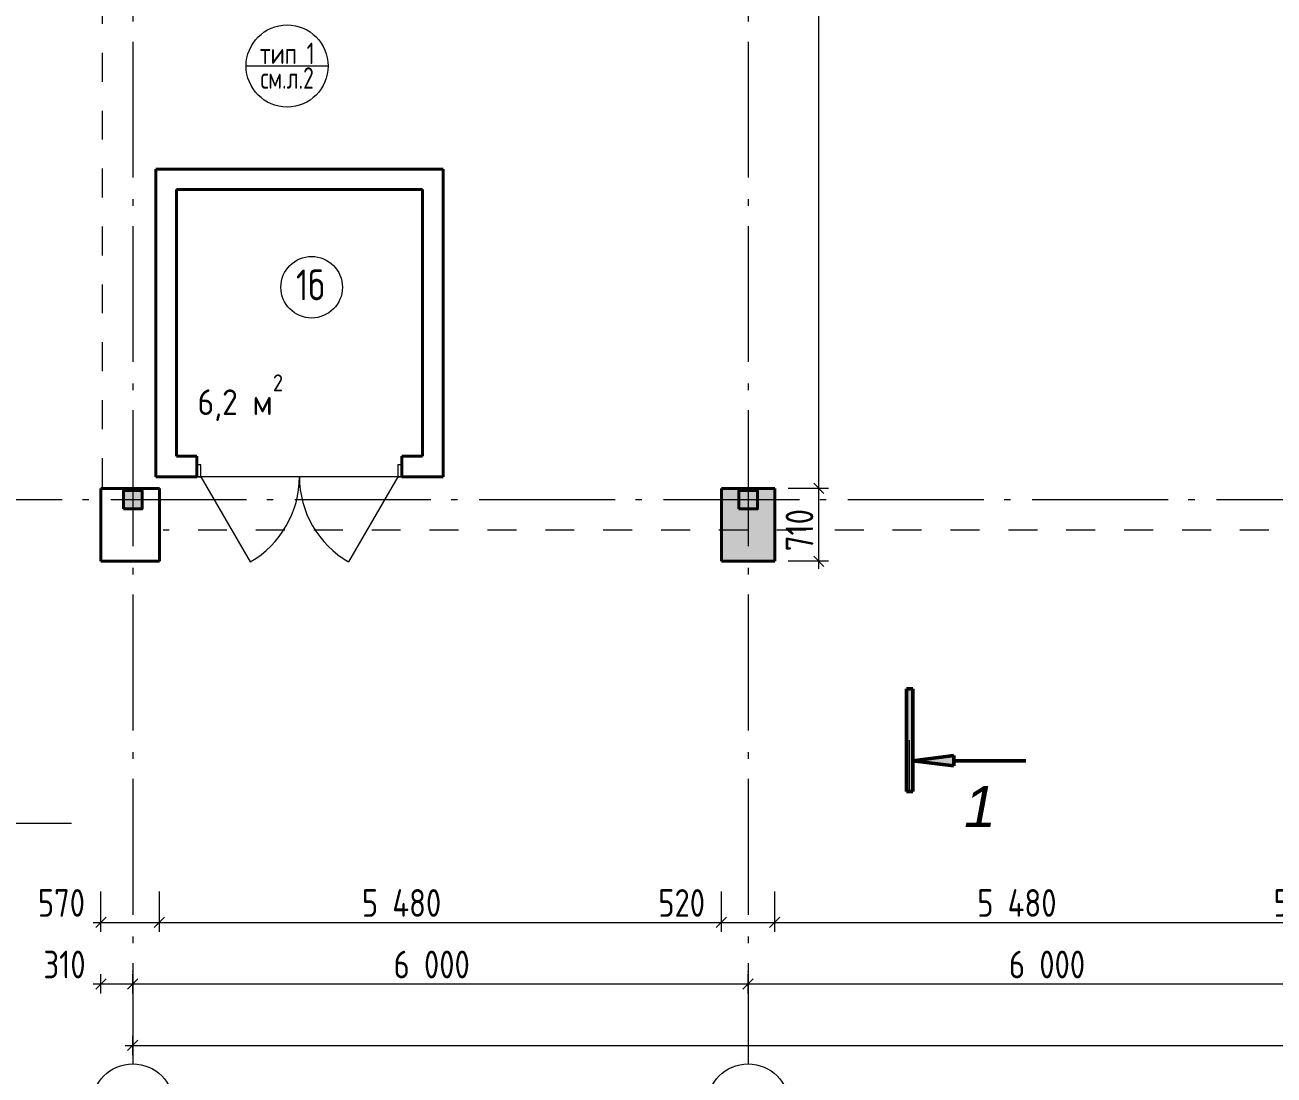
# Model space of a CAD drawing. Header units: millimetres. Extents: x -61690 to 288735, y 32617 to 77592.
# Drawn here: x -46322 to -34143, y 51846 to 62085 of the extents above; entities that cross this region are included whole.
import ezdxf
from ezdxf.enums import TextEntityAlignment as Align

# ---------------------------------------------------------------- set-up
doc = ezdxf.new("R2010")
doc.units = ezdxf.units.MM
doc.header["$MEASUREMENT"] = 0
doc.linetypes.add('Dashed', pattern=[564.444447, 282.222223, -282.222223])
doc.linetypes.add('Double Dashed', pattern=[1797.222233, 1325, -211.666656, 63.333344, -197.222233])
for name, color, linetype, lineweight in [('0_Ном._пера__99', 7, 'Continuous', 40), ('Двери ArchiCAD_Ном._пера__96', 7, 'Continuous', 13), ('Двери ArchiCAD_Ном._пера__97', 7, 'Continuous', 20), ('Двери ArchiCAD_Ном._пера__99', 7, 'Continuous', 40), ('колонны_Ном._пера__94', 252, 'Continuous', 13), ('колонны_Ном._пера__99', 7, 'Continuous', 40), ('оси_Ном._пера__96', 7, 'Continuous', 13), ('оси_Ном._пера__97', 7, 'Continuous', 20), ('отделка_Ном._пера__91', 255, 'Continuous', 13), ('отделка_Ном._пера__99', 7, 'Continuous', 40), ('площади_Ном._пера__96', 7, 'Continuous', 13), ('размеры внутр_Ном._пера__51', 98, 'Continuous', 50), ('размеры внутр_Ном._пера__96', 7, 'Continuous', 13), ('размеры_Ном._пера__51', 98, 'Continuous', 50), ('размеры_Ном._пера__96', 7, 'Continuous', 13), ('разрезы_Ном._пера__100', 7, 'Continuous', 50), ('разрезы_Ном._пера__96', 7, 'Continuous', 13), ('разрезы_Ном._пера__97', 7, 'Continuous', 20), ('стены внутр_Ном._пера__96', 7, 'Continuous', 13), ('стены внутр_Ном._пера__99', 7, 'Continuous', 40), ('чертеж_Ном._пера__96', 7, 'Continuous', 13), ('чертеж_Ном._пера__97', 7, 'Continuous', 20), ('№ помещений_Ном._пера__96', 7, 'Continuous', 13)]:
    doc.layers.add(name, color=color, linetype=linetype, lineweight=lineweight)
for name, color, linetype in [('Двери ArchiCAD', 7, 'Continuous'), ('колонны', 7, 'Continuous'), ('оси', 7, 'Continuous'), ('отделка', 7, 'Continuous'), ('размеры', 7, 'Continuous'), ('размеры внутр', 7, 'Continuous'), ('разрезы', 7, 'Continuous'), ('стены внутр', 7, 'Continuous'), ('№ помещений', 7, 'Continuous')]:
    doc.layers.add(name, color=color, linetype=linetype)
doc.styles.add('СГЕНЕРИР_СТИЛЬ_1', font='isocp.shx')
doc.styles.add('СГЕНЕРИР_СТИЛЬ_2', font='gost_2_304-81_type.ttf')
doc.styles.add('СГЕНЕРИР_СТИЛЬ_3', font='CS_Gost2304.shx')
doc.styles.add('СГЕНЕРИР_СТИЛЬ_5', font='ariali.ttf')
doc.linetypes.add('Символ (копия)', pattern='A,0,[1,2 План 1-го этажа. Типы стен ЛСТК.1.Shx,S=15.873016,R=0,X=0,Y=0],-2000,0', length=2000)
doc.dimstyles.new('СГЕНЕРИР_СТИЛЬ__1', dxfattribs={"dimtxt": 270.000005, "dimasz": 95, "dimexe": 0.18, "dimexo": 0, "dimgap": 0.09, "dimtad": 1, "dimtih": 1, "dimtoh": 1, "dimdec": 0, "dimzin": 0, "dimdsep": 46, "dimtxsty": 'СГЕНЕРИР_СТИЛЬ_2', "dimblk": 'ARROWHEAD_6', "dimblk1": 'ARROWHEAD_6', "dimblk2": 'ARROWHEAD_6', "dimcen": 0.09, "dimclrd": 7, "dimclre": 7, "dimclrt": 98, "dimadec": 0, "dimazin": 0, "dimtfac": 1, "dimtdec": 4, "dimtmove": 2, "dimatfit": 3, "dimfxl": 1, "dimtolj": 1, "dimtzin": 0, "dimarcsym": 0})
doc.dimstyles.new('СГЕНЕРИР_СТИЛЬ__2', dxfattribs={"dimtxt": 270.000005, "dimasz": 95, "dimexe": 0.18, "dimexo": 0, "dimgap": 0.09, "dimtad": 1, "dimtih": 1, "dimtoh": 1, "dimdec": 0, "dimzin": 0, "dimdsep": 46, "dimtxsty": 'СГЕНЕРИР_СТИЛЬ_2', "dimblk": 'ARROWHEAD_6', "dimblk1": 'ARROWHEAD_6', "dimblk2": 'ARROWHEAD_6', "dimcen": 0.09, "dimclrd": 7, "dimclre": 7, "dimclrt": 98, "dimadec": 0, "dimazin": 0, "dimtfac": 1, "dimtdec": 4, "dimtmove": 0, "dimatfit": 3, "dimfxl": 1, "dimtolj": 1, "dimtzin": 0, "dimarcsym": 0})
doc.dimstyles.new('СГЕНЕРИР_СТИЛЬ__4', dxfattribs={"dimtxt": 270.000005, "dimasz": 95, "dimexe": 0.18, "dimexo": 300, "dimgap": 0.09, "dimtad": 1, "dimdec": 0, "dimzin": 0, "dimdsep": 46, "dimtxsty": 'СГЕНЕРИР_СТИЛЬ_2', "dimblk": 'ARROWHEAD_6', "dimblk1": 'ARROWHEAD_6', "dimblk2": 'ARROWHEAD_6', "dimcen": 0.09, "dimclrd": 7, "dimclre": 7, "dimclrt": 98, "dimadec": 0, "dimazin": 0, "dimtfac": 1, "dimtdec": 4, "dimtmove": 0, "dimatfit": 3, "dimfxl": 1, "dimtolj": 1, "dimtzin": 0, "dimarcsym": 0})
doc.dimstyles.new('СГЕНЕРИР_СТИЛЬ__6', dxfattribs={"dimtxt": 270.000005, "dimasz": 95, "dimexe": 0.18, "dimexo": 300, "dimgap": 0.09, "dimtad": 1, "dimtih": 1, "dimtoh": 1, "dimdec": 0, "dimzin": 0, "dimdsep": 46, "dimtxsty": 'СГЕНЕРИР_СТИЛЬ_2', "dimblk": 'ARROWHEAD_6', "dimblk1": 'ARROWHEAD_6', "dimblk2": 'ARROWHEAD_6', "dimcen": 0.09, "dimclrd": 7, "dimclre": 7, "dimclrt": 98, "dimadec": 0, "dimazin": 0, "dimtfac": 1, "dimtdec": 4, "dimtmove": 0, "dimatfit": 3, "dimfxl": 1, "dimtolj": 1, "dimtzin": 0, "dimarcsym": 0})

# ---------------------------------------------------------------- blocks, each defined once
blk = doc.blocks.new('Стена_11_2', base_point=(-45271, 57566))
at = {"layer": 'отделка_Ном._пера__99', "linetype": 'Continuous', "flags": 128}
for points in [[(-45581, 57566), (-45581, 56856)], [(-45011, 57566), (-45581, 57566)], [(-45011, 56856), (-45011, 57566)], [(-45581, 56856), (-45011, 56856)]]:
    blk.add_lwpolyline(points, dxfattribs=at)
blk = doc.blocks.new('Стена_12_2', base_point=(-39271, 57566))
at = {"layer": 'отделка_Ном._пера__91', "linetype": 'Continuous'}
blk.add_hatch(color=256, dxfattribs=at).paths.add_polyline_path([(-39531, 57566), (-39531, 56856), (-39011, 56856), (-39011, 57566)])
at = {"layer": 'отделка_Ном._пера__99', "linetype": 'Continuous', "flags": 128}
for points in [[(-39531, 57566), (-39531, 56856)], [(-39011, 57566), (-39531, 57566)], [(-39011, 56856), (-39011, 57566)], [(-39531, 56856), (-39011, 56856)]]:
    blk.add_lwpolyline(points, dxfattribs=at)
blk = doc.blocks.new('Ворота гаражные двойные 16_5')
at = {"layer": 'Двери ArchiCAD_Ном._пера__96', "linetype": 'Continuous'}
blk.add_line((-1000, 0), (1000, 0), dxfattribs=at)
at = {"layer": 'Двери ArchiCAD_Ном._пера__97', "linetype": 'Continuous'}
for p, q in [((-960, 0), (-480, 831)), ((960, 0), (480, 831)), ((-960, 0), (-1000, 0)), ((-1000, 0), (-1000, -115)), ((-960, -115), (-960, 0)), ((1000, 0), (960, 0)), ((960, 0), (960, -115)), ((1000, -115), (1000, 0)), ((-1000, -115), (-960, -115)), ((960, -115), (1000, -115))]:
    blk.add_line(p, q, dxfattribs=at)
for centre, start, end in [((-960, 0), 0, 60), ((960, 0), 120, 180)]:
    blk.add_arc(centre, 960, start, end, dxfattribs=at)
at = {"layer": 'Двери ArchiCAD_Ном._пера__99', "linetype": 'Continuous'}
for p, q in [((-1000, 0), (-1000, -115)), ((1000, 0), (1000, -115))]:
    blk.add_line(p, q, dxfattribs=at)
blk = doc.blocks.new('Стена_35_2', base_point=(-45046, 57681))
at = {"layer": 'стены внутр_Ном._пера__99', "linetype": 'Continuous'}
for p, q in [((-44646, 57796), (-44646, 57881)), ((-42646, 57796), (-42646, 57881)), ((-44646, 57681), (-44646, 57796)), ((-42646, 57681), (-42646, 57796))]:
    blk.add_line(p, q, dxfattribs=at)
at = {"layer": 'стены внутр_Ном._пера__99', "linetype": 'Continuous', "flags": 128}
for points in [[(-44646, 57881), (-44846, 57881)], [(-42446, 57881), (-42646, 57881)], [(-45046, 57681), (-44646, 57681)], [(-42646, 57681), (-42246, 57681)]]:
    blk.add_lwpolyline(points, dxfattribs=at)
at = {"layer": 'Двери ArchiCAD', "color": 44, "linetype": 'Continuous', "lineweight": 35, "zscale": 1000, "rotation": 180}
blk.add_blockref('Ворота гаражные двойные 16_5', (-43646, 57681), dxfattribs=at)
blk = doc.blocks.new('Стена_36_2', base_point=(-42246, 57681))
at = {"layer": 'стены внутр_Ном._пера__99', "linetype": 'Continuous', "flags": 128}
for points in [[(-42246, 57681), (-42246, 60681)], [(-42446, 60481), (-42446, 57881)]]:
    blk.add_lwpolyline(points, dxfattribs=at)
blk = doc.blocks.new('Стена_37_2', base_point=(-42246, 60681))
at = {"layer": 'стены внутр_Ном._пера__99', "linetype": 'Continuous', "flags": 128}
for points in [[(-42246, 60681), (-45046, 60681)], [(-44846, 60481), (-42446, 60481)]]:
    blk.add_lwpolyline(points, dxfattribs=at)
blk = doc.blocks.new('Стена_38_2', base_point=(-45046, 60681))
at = {"layer": 'стены внутр_Ном._пера__99', "linetype": 'Continuous', "flags": 128}
for points in [[(-45046, 60681), (-45046, 57681)], [(-44846, 57881), (-44846, 60481)]]:
    blk.add_lwpolyline(points, dxfattribs=at)
blk = doc.blocks.new('Колонна_40_2', base_point=(-39271, 57456))
at = {"layer": 'колонны_Ном._пера__94', "linetype": 'Continuous'}
blk.add_hatch(color=256, dxfattribs=at).paths.add_polyline_path([(-39361, 57366), (-39181, 57366), (-39181, 57546), (-39361, 57546)])
at = {"layer": 'колонны_Ном._пера__99', "linetype": 'Continuous', "flags": 128}
blk.add_lwpolyline([(-39361, 57366), (-39181, 57366), (-39181, 57546), (-39361, 57546)], close=True, dxfattribs=at)
blk = doc.blocks.new('Колонна_41_2', base_point=(-45271, 57456))
at = {"layer": 'колонны_Ном._пера__94', "linetype": 'Continuous'}
blk.add_hatch(color=256, dxfattribs=at).paths.add_polyline_path([(-45361, 57366), (-45181, 57366), (-45181, 57546), (-45361, 57546)])
at = {"layer": 'колонны_Ном._пера__99', "linetype": 'Continuous', "flags": 128}
blk.add_lwpolyline([(-45361, 57366), (-45181, 57366), (-45181, 57546), (-45361, 57546)], close=True, dxfattribs=at)
blk = doc.blocks.new('Стандартный маркер сетки')
at = {"layer": 'оси_Ном._пера__96', "linetype": 'Double Dashed'}
for p, q in [((900, 0), (0, 0)), ((900, 0), (17157, 0)), ((17157, 0), (18057, 0))]:
    blk.add_line(p, q, dxfattribs=at)
blk.add_point((17157, 0), dxfattribs=at)
blk.add_point((17157, 0), dxfattribs=at)
at = {"layer": 'оси_Ном._пера__97', "linetype": 'Continuous'}
blk.add_circle((18457, 0), 400, dxfattribs=at)
at = {"layer": 'оси_Ном._пера__96', "style": 'СГЕНЕРИР_СТИЛЬ_2'}
blk.add_attdef('AC_MarkerText_1', text='', height=350, rotation=90, dxfattribs=at).set_placement((18727, -87), align=Align.BOTTOM_LEFT)
blk = doc.blocks.new('Стандартный маркер сетки_2')
at = {"layer": 'оси_Ном._пера__96', "linetype": 'Double Dashed'}
for p, q in [((900, 0), (0, 0)), ((900, 0), (17157, 0)), ((17157, 0), (18057, 0))]:
    blk.add_line(p, q, dxfattribs=at)
blk.add_point((17157, 0), dxfattribs=at)
blk.add_point((17157, 0), dxfattribs=at)
at = {"layer": 'оси_Ном._пера__97', "linetype": 'Continuous'}
blk.add_circle((18457, 0), 400, dxfattribs=at)
at = {"layer": 'оси_Ном._пера__96', "style": 'СГЕНЕРИР_СТИЛЬ_2'}
blk.add_attdef('AC_MarkerText_1', text='', height=350, rotation=90, dxfattribs=at).set_placement((18727, -122), align=Align.BOTTOM_LEFT)
blk = doc.blocks.new('Стандартный маркер сетки_14')
at = {"layer": 'оси_Ном._пера__96', "linetype": 'Double Dashed'}
blk.add_line((900, 0), (76535, 0), dxfattribs=at)
at = {"layer": 'оси_Ном._пера__96', "style": 'СГЕНЕРИР_СТИЛЬ_2'}
for tag, p in [('AC_MarkerText_1_1', (-244, 270)), ('AC_MarkerText_1_2', (77991, 270))]:
    blk.add_attdef(tag, text='', height=350, rotation=180, dxfattribs=at).set_placement(p, align=Align.BOTTOM_LEFT)
blk = doc.blocks.new('Номер помещения 15_11')
at = {"layer": '№ помещений_Ном._пера__96', "linetype": 'Continuous'}
blk.add_circle((0, 0), 300, dxfattribs=at)
at = {"layer": '№ помещений_Ном._пера__96', "insert": (-153, 23), "char_height": 300, "attachment_point": 4, "style": 'СГЕНЕРИР_СТИЛЬ_3'}
blk.add_mtext('{1б}', dxfattribs=at)
blk = doc.blocks.new('*D196')
at = {"layer": 'размеры_Ном._пера__96', "linetype": 'Continuous', "transparency": 16777216}
for p, q in [((-45346, 52135), (-45271, 52135)), ((-45221, 52185), (-45321, 52085)), ((-45271, 52041), (-45271, 52229)), ((-45271, 52135), (22379, 52135)), ((22329, 52085), (22429, 52185)), ((22379, 52041), (22379, 52229)), ((22379, 52135), (22454, 52135))]:
    blk.add_line(p, q, dxfattribs=at)
at = {"layer": 'размеры_Ном._пера__51', "transparency": 16777216, "insert": (-12489, 52210), "char_height": 270, "attachment_point": 7, "style": 'СГЕНЕРИР_СТИЛЬ_2'}
blk.add_mtext('{67\xa0650}', dxfattribs=at)
blk = doc.blocks.new('ARROWHEAD_6')
at = {"color": 0, "linetype": 'Continuous', "lineweight": 0}
for p, q in [((0, 0), (-1, 0)), ((-0.5, -0.5), (0.5, 0.5))]:
    blk.add_line(p, q, dxfattribs=at)
blk = doc.blocks.new('*D198')
at = {"layer": 'размеры_Ном._пера__96', "linetype": 'Continuous', "transparency": 16777216}
for p, q in [((-45531, 52785), (-45631, 52685)), ((-45581, 52641), (-45581, 52829)), ((-45221, 52785), (-45321, 52685)), ((-45271, 52641), (-45271, 52829)), ((-45656, 52735), (-45581, 52735)), ((-45581, 52735), (-45271, 52735))]:
    blk.add_line(p, q, dxfattribs=at)
at = {"layer": 'размеры_Ном._пера__51', "transparency": 16777216, "insert": (-46142, 52789), "char_height": 270, "attachment_point": 7, "style": 'СГЕНЕРИР_СТИЛЬ_2'}
blk.add_mtext('{310}', dxfattribs=at)
blk = doc.blocks.new('*D199')
at = {"layer": 'размеры_Ном._пера__96', "linetype": 'Continuous', "transparency": 16777216}
for p, q in [((-45221, 52785), (-45321, 52685)), ((-45271, 52641), (-45271, 52829)), ((-39221, 52785), (-39321, 52685)), ((-39271, 52641), (-39271, 52829)), ((-45271, 52735), (-39271, 52735))]:
    blk.add_line(p, q, dxfattribs=at)
at = {"layer": 'размеры_Ном._пера__51', "transparency": 16777216, "insert": (-42728, 52789), "char_height": 270, "attachment_point": 7, "style": 'СГЕНЕРИР_СТИЛЬ_2'}
blk.add_mtext('{6\xa0000}', dxfattribs=at)
blk = doc.blocks.new('*D200')
at = {"layer": 'размеры_Ном._пера__96', "linetype": 'Continuous', "transparency": 16777216}
for p, q in [((-39221, 52785), (-39321, 52685)), ((-39271, 52641), (-39271, 52829)), ((-33221, 52785), (-33321, 52685)), ((-33271, 52641), (-33271, 52829)), ((-39271, 52735), (-33271, 52735))]:
    blk.add_line(p, q, dxfattribs=at)
at = {"layer": 'размеры_Ном._пера__51', "transparency": 16777216, "insert": (-36728, 52789), "char_height": 270, "attachment_point": 7, "style": 'СГЕНЕРИР_СТИЛЬ_2'}
blk.add_mtext('{6\xa0000}', dxfattribs=at)
blk = doc.blocks.new('*D252')
at = {"layer": 'размеры внутр_Ном._пера__96', "linetype": 'Continuous', "transparency": 16777216}
for p, q in [((-45581, 53241), (-45581, 53635)), ((-45531, 53385), (-45631, 53285)), ((-44961, 53385), (-45061, 53285)), ((-45656, 53335), (-45581, 53335)), ((-45581, 53335), (-45011, 53335))]:
    blk.add_line(p, q, dxfattribs=at)
at = {"layer": 'размеры внутр_Ном._пера__51', "transparency": 16777216, "insert": (-46197, 53389), "char_height": 270, "attachment_point": 7, "style": 'СГЕНЕРИР_СТИЛЬ_2'}
blk.add_mtext('{570}', dxfattribs=at)
blk = doc.blocks.new('*D253')
at = {"layer": 'размеры внутр_Ном._пера__96', "linetype": 'Continuous', "transparency": 16777216}
for p, q in [((-45011, 53241), (-45011, 53635)), ((-39531, 53241), (-39531, 53635)), ((-44961, 53385), (-45061, 53285)), ((-39481, 53385), (-39581, 53285)), ((-45581, 53335), (-45011, 53335)), ((-45011, 53335), (-39531, 53335))]:
    blk.add_line(p, q, dxfattribs=at)
at = {"layer": 'размеры внутр_Ном._пера__51', "transparency": 16777216, "char_height": 270, "attachment_point": 7, "style": 'СГЕНЕРИР_СТИЛЬ_2'}
for s, insert in [('{5\xa0480}', (-43037, 53389)), ('{520}', (-40147, 53389))]:
    blk.add_mtext(s, dxfattribs=dict(at, insert=insert))
blk = doc.blocks.new('*D254')
at = {"layer": 'размеры внутр_Ном._пера__96', "linetype": 'Continuous', "transparency": 16777216}
for p, q in [((-39531, 53241), (-39531, 53635)), ((-39011, 53241), (-39011, 53635)), ((-39481, 53385), (-39581, 53285)), ((-38961, 53385), (-39061, 53285)), ((-39531, 53335), (-39011, 53335))]:
    blk.add_line(p, q, dxfattribs=at)
blk = doc.blocks.new('*D255')
at = {"layer": 'размеры внутр_Ном._пера__96', "linetype": 'Continuous', "transparency": 16777216}
for p, q in [((-39011, 53241), (-39011, 53635)), ((-33531, 53241), (-33531, 53635)), ((-38961, 53385), (-39061, 53285)), ((-33481, 53385), (-33581, 53285)), ((-39011, 53335), (-33531, 53335))]:
    blk.add_line(p, q, dxfattribs=at)
at = {"layer": 'размеры внутр_Ном._пера__51', "transparency": 16777216, "char_height": 270, "attachment_point": 7, "style": 'СГЕНЕРИР_СТИЛЬ_2'}
for s, insert in [('{5\xa0480}', (-37037, 53389)), ('{520}', (-34147, 53389))]:
    blk.add_mtext(s, dxfattribs=dict(at, insert=insert))
blk = doc.blocks.new('*D322')
at = {"layer": 'размеры внутр_Ном._пера__96', "linetype": 'Continuous', "transparency": 16777216}
for p, q in [((-38631, 57616), (-38531, 57516)), ((-38487, 57566), (-38881, 57566)), ((-38581, 56856), (-38581, 57566)), ((-38631, 56906), (-38531, 56806)), ((-38487, 56856), (-38881, 56856)), ((-38581, 56781), (-38581, 56856))]:
    blk.add_line(p, q, dxfattribs=at)
at = {"layer": 'размеры внутр_Ном._пера__51', "transparency": 16777216, "insert": (-38635, 56955), "char_height": 270, "attachment_point": 7, "rotation": 90, "style": 'СГЕНЕРИР_СТИЛЬ_2'}
blk.add_mtext('{710}', dxfattribs=at)
blk = doc.blocks.new('*D323')
at = {"layer": 'размеры внутр_Ном._пера__96', "linetype": 'Continuous', "transparency": 16777216}
for p, q in [((-38281, 69346), (-38674, 69346)), ((-38631, 69396), (-38531, 69296)), ((-38581, 57566), (-38581, 69346)), ((-38631, 57616), (-38531, 57516)), ((-38487, 57566), (-38881, 57566))]:
    blk.add_line(p, q, dxfattribs=at)
at = {"layer": 'размеры внутр_Ном._пера__51', "transparency": 16777216, "char_height": 270, "attachment_point": 7, "rotation": 90, "style": 'СГЕНЕРИР_СТИЛЬ_2'}
for s, insert in [('{110}', (-38635, 68840)), ('{11\xa0780}', (-38635, 62719))]:
    blk.add_mtext(s, dxfattribs=dict(at, insert=insert))
blk = doc.blocks.new('Плоскость сечения_3_2', base_point=(-37696, 54611))
at = {"layer": 'разрезы_Ном._пера__100', "linetype": 'Continuous'}
for points in [[(-37666, 77063), (-37726, 77063), (-37726, 76063), (-37666, 76063)], [(-37266, 76813), (-37666, 76763), (-37266, 76713)], [(-37666, 54611), (-37666, 55611), (-37726, 55611), (-37726, 54611)], [(-37266, 54861), (-37266, 54961), (-37666, 54911)]]:
    blk.add_hatch(color=256, dxfattribs=at).paths.add_polyline_path(points)
for p, q in [((-37726, 76063), (-37726, 77063)), ((-37726, 77063), (-37666, 77063)), ((-37666, 77063), (-37666, 76063)), ((-37666, 76763), (-37266, 76813)), ((-37266, 76713), (-37666, 76763)), ((-37266, 76813), (-37266, 76713)), ((-37266, 76763), (-36562, 76763)), ((-37666, 76063), (-37726, 76063)), ((-37666, 55611), (-37726, 55611)), ((-37726, 55611), (-37726, 54611)), ((-37666, 54611), (-37666, 55611)), ((-37266, 54961), (-37666, 54911)), ((-37266, 54861), (-37266, 54961)), ((-37666, 54911), (-37266, 54861)), ((-37266, 54911), (-36562, 54911)), ((-37726, 54611), (-37666, 54611))]:
    blk.add_line(p, q, dxfattribs=at)
at = {"layer": 'разрезы_Ном._пера__96', "linetype": 'Continuous'}
blk.add_line((-37696, 54611), (-37696, 55111), dxfattribs=at)
at = {"layer": 'разрезы_Ном._пера__97', "char_height": 400, "style": 'СГЕНЕРИР_СТИЛЬ_5'}
for insert, attachment_point in [((-36862, 77212), 6), ((-37166, 54463), 4)]:
    blk.add_mtext('{1}', dxfattribs=dict(at, insert=insert, attachment_point=attachment_point))

msp = doc.modelspace()

# ---------------------------------------------------------------- linework, layer by layer
at = {"layer": 'стены внутр_Ном._пера__96', "linetype": 'Dashed', "flags": 128}
for points in [[(-45566, 57580.7), (-45566, 71308.7)], [(-15566, 57160.7), (-44976, 57160.7)]]:
    msp.add_lwpolyline(points, dxfattribs=at)
at = {"layer": 'чертеж_Ном._пера__96', "linetype": 'Continuous'}
msp.add_line((-43366, 61685.4), (-44166, 61685.4), dxfattribs=at)
at = {"layer": 'чертеж_Ном._пера__96', "linetype": 'Символ (копия)'}
msp.add_line((-48957.1, 54301.8), (-45870, 54301.8), dxfattribs=at)
at = {"layer": 'чертеж_Ном._пера__97', "linetype": 'Continuous'}
msp.add_circle((-43766, 61685.4), 400, dxfattribs=at)

# ---------------------------------------------------------------- block references
at = {"layer": 'колонны'}
for name, p in [('Колонна_41_2', (-45271, 57455.7)), ('Колонна_40_2', (-39271, 57455.7))]:
    msp.add_blockref(name, p, dxfattribs=at)
at = {"layer": 'оси', "color": 251, "linetype": 'Continuous', "lineweight": 13}
ref = msp.add_blockref('Стандартный маркер сетки', (-45271, 70011.1), dxfattribs=dict(at, zscale=1000, rotation=270))
ref.add_attrib('AC_MarkerText_1', '1', dxfattribs={"color": 7, "linetype": 'Continuous', "lineweight": 13, "height": 350, "rotation": 360, "style": 'СГЕНЕРИР_СТИЛЬ_2'}).set_placement((-45357.6, 51284), align=Align.BOTTOM_LEFT)
ref = msp.add_blockref('Стандартный маркер сетки_2', (-39271, 70011.1), dxfattribs=dict(at, zscale=1000, rotation=270))
ref.add_attrib('AC_MarkerText_1', '2', dxfattribs={"color": 7, "linetype": 'Continuous', "lineweight": 13, "height": 350, "rotation": 360, "style": 'СГЕНЕРИР_СТИЛЬ_2'}).set_placement((-39393.2, 51284), align=Align.BOTTOM_LEFT)
at = {"layer": 'оси', "color": 251, "linetype": 'Continuous', "lineweight": 13, "zscale": 1000, "rotation": 180}
msp.add_blockref('Стандартный маркер сетки_14', (26830, 57455.7), dxfattribs=at)
at = {"layer": 'отделка'}
for name, p in [('Стена_11_2', (-45271, 57565.7)), ('Стена_12_2', (-39271, 57565.7))]:
    msp.add_blockref(name, p, dxfattribs=at)
at = {"layer": 'разрезы'}
msp.add_blockref('Плоскость сечения_3_2', (-37695.7, 54611.4), dxfattribs=at)
at = {"layer": 'стены внутр'}
for name, p in [('Стена_37_2', (-42246, 60680.7)), ('Стена_38_2', (-45046, 60680.7)), ('Стена_36_2', (-42246, 57680.7)), ('Стена_35_2', (-45046, 57680.7))]:
    msp.add_blockref(name, p, dxfattribs=at)
at = {"layer": '№ помещений', "color": 102, "linetype": 'Continuous', "lineweight": 15, "zscale": 1000}
msp.add_blockref('Номер помещения 15_11', (-43527, 59528.1), dxfattribs=at)

# ---------------------------------------------------------------- texts
at = {"layer": '0_Ном._пера__99', "linetype": 'Continuous', "insert": (-43766, 61688.7), "char_height": 210, "attachment_point": 5, "line_spacing_factor": 0.687573, "style": 'СГЕНЕРИР_СТИЛЬ_2'}
msp.add_mtext('{\\W0.900000x;тип 1\\Pсм.л.2}', dxfattribs=at)
at = {"layer": 'площади_Ном._пера__96', "insert": (-44639.6, 58224.1), "char_height": 250, "attachment_point": 7, "style": 'СГЕНЕРИР_СТИЛЬ_1'}
msp.add_mtext('{6,2 м{\\H0.66x;\\S2^  ;}}', dxfattribs=at)

# ---------------------------------------------------------------- dimensions: what is measured, and where the dimension line sits
at = {"layer": 'размеры', "linetype": 'Continuous'}
for base, p1, p2, dimstyle, picture, middle in [((22379, 52135.2), (-45271, 53544.3), (22379, 61134.3), 'СГЕНЕРИР_СТИЛЬ__1', '*D196', (-11924.9, 52345.2)), ((-45271, 52735.2), (-45581, 56855.7), (-45271, 53583.3), 'СГЕНЕРИР_СТИЛЬ__2', '*D198', (-45834.2, 52924.2)), ((-39271, 52735.2), (-45271, 53583.3), (-39271, 53583.3), 'СГЕНЕРИР_СТИЛЬ__2', '*D199', (-42266.3, 52924.2)), ((-33271, 52735.2), (-39271, 53583.3), (-33271, 53682.6), 'СГЕНЕРИР_СТИЛЬ__2', '*D200', (-36266.3, 52924.2))]:
    dim = msp.add_linear_dim(base=base, p1=p1, p2=p2, dimstyle=dimstyle, dxfattribs=at)
    dim.commit()
    dim.dimension.update_dxf_attribs({"geometry": picture, "text_midpoint": middle, "dimtype": 160})
at = {"layer": 'размеры внутр', "linetype": 'Continuous'}
for base, p1, p2, picture, middle in [((-38580.5, 69345.7), (-39011, 57565.7), (-34979, 69345.7), '*D323', (-38769.5, 63269.1)), ((-38580.5, 57565.7), (-39011, 56855.7), (-39011, 57565.7), '*D322', (-38769.5, 57262.7))]:
    dim = msp.add_linear_dim(base=base, p1=p1, p2=p2, angle=90, dimstyle='СГЕНЕРИР_СТИЛЬ__4', dxfattribs=at)
    dim.commit()
    dim.dimension.update_dxf_attribs({"geometry": picture, "text_midpoint": middle, "dimtype": 160, "text_rotation": 90})
for base, p1, p2, picture, middle in [((-45011, 53335.2), (-45581, 56855.7), (-45011, 56855.7), '*D252', (-45889.2, 53524.2)), ((-39531, 53335.2), (-45011, 56855.7), (-39531, 56855.7), '*D253', (-42575.2, 53524.2)), ((-39011, 53335.2), (-39531, 56855.7), (-39011, 56855.7), '*D254', (-39839.2, 53524.2)), ((-33531, 53335.2), (-39011, 56855.7), (-33531, 56855.7), '*D255', (-36575.2, 53524.2))]:
    dim = msp.add_linear_dim(base=base, p1=p1, p2=p2, dimstyle='СГЕНЕРИР_СТИЛЬ__6', dxfattribs=at)
    dim.commit()
    dim.dimension.update_dxf_attribs({"geometry": picture, "text_midpoint": middle, "dimtype": 160})

doc.saveas('drawing.dxf')
